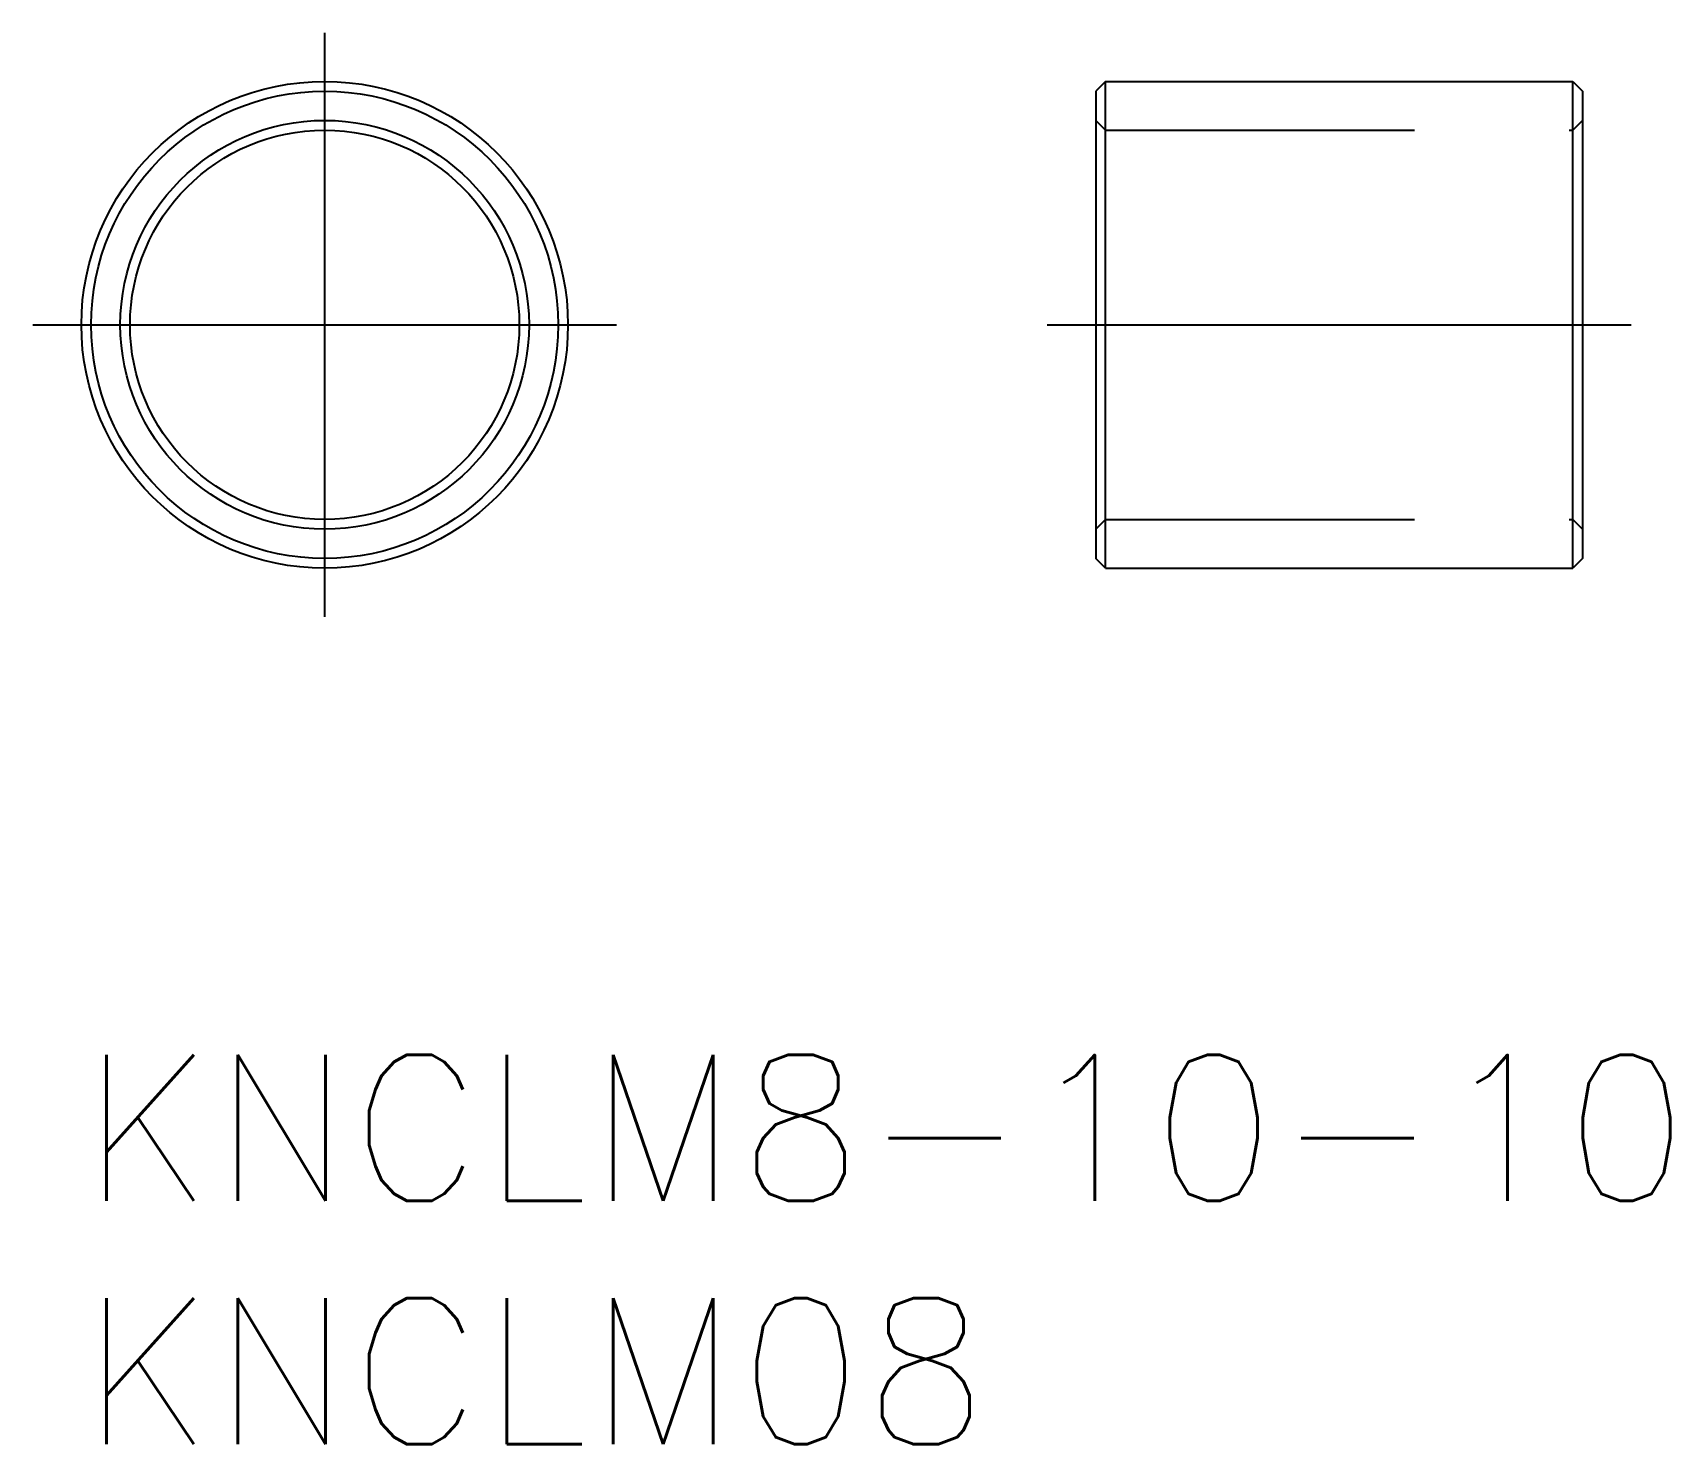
# Model space of a CAD drawing. Extents: x -1 to 32.7, y -8 to 21.
import ezdxf

# ---------------------------------------------------------------- set-up
doc = ezdxf.new("R2010")
doc.units = 0
doc.header["$LTSCALE"] = 0.5
doc.linetypes.add('CENTER', pattern=[50.8, 31.75, -6.35, 6.35, -6.35])
doc.linetypes.add('DASHED', pattern=[19.05, 12.7, -6.35])
for name, color, linetype in [('MSM_CENTER', 1, 'CENTER'), ('MSM_CONTINUOUS', 7, 'CONTINUOUS'), ('MSM_DASHED', 4, 'DASHED'), ('MSM_PART_NUMBER', 7, 'CONTINUOUS')]:
    doc.layers.add(name, color=color, linetype=linetype)
doc.styles.get("Standard").update_dxf_attribs({"font": 'txt.shx', "height": 1, "bigfont": 'bigfont.shx'})

# ---------------------------------------------------------------- blocks, each defined once
blk = doc.blocks.new('*U11')
at = {"layer": 'MSM_PART_NUMBER'}
blk.add_text('KNCLM8-10-10', height=3, dxfattribs=at).set_placement((0, -3))
blk = doc.blocks.new('*U12')
at = {"layer": 'MSM_PART_NUMBER'}
blk.add_text('KNCLM08', height=3, dxfattribs=at).set_placement((0, -8))

msp = doc.modelspace()

# ---------------------------------------------------------------- linework, layer by layer
at = {"layer": 'MSM_CENTER'}
for p, q in [((5, 21), (5, 9)), ((-1, 15), (11, 15)), ((19.852, 15), (31.852, 15))]:
    msp.add_line(p, q, dxfattribs=at)
at = {"layer": 'MSM_CONTINUOUS'}
for p, q in [((21.052, 20), (20.852, 19.8)), ((21.052, 20), (30.652, 20)), ((21.052, 10), (21.052, 20)), ((30.652, 10), (30.652, 20)), ((30.652, 20), (30.852, 19.8)), ((20.852, 19.8), (20.852, 10.2)), ((30.852, 19.8), (30.852, 10.2)), ((21.052, 10), (20.852, 10.2)), ((30.852, 10.2), (30.652, 10)), ((21.052, 10), (30.652, 10))]:
    msp.add_line(p, q, dxfattribs=at)
for radius in [5, 4.8, 4.2, 4]:
    msp.add_circle((5, 15), radius, dxfattribs=at)
at = {"layer": 'MSM_DASHED'}
for p, q in [((21.052, 19), (20.852, 19.2)), ((30.652, 19), (30.852, 19.2)), ((21.052, 19), (30.652, 19)), ((21.052, 11), (20.852, 10.8)), ((21.052, 11), (30.652, 11)), ((30.652, 11), (30.852, 10.8))]:
    msp.add_line(p, q, dxfattribs=at)

# ---------------------------------------------------------------- block references
at = {"layer": 'MSM_CONTINUOUS'}
for name in ['*U11', '*U12']:
    msp.add_blockref(name, (0, 0), dxfattribs=at)

doc.saveas('drawing.dxf')
